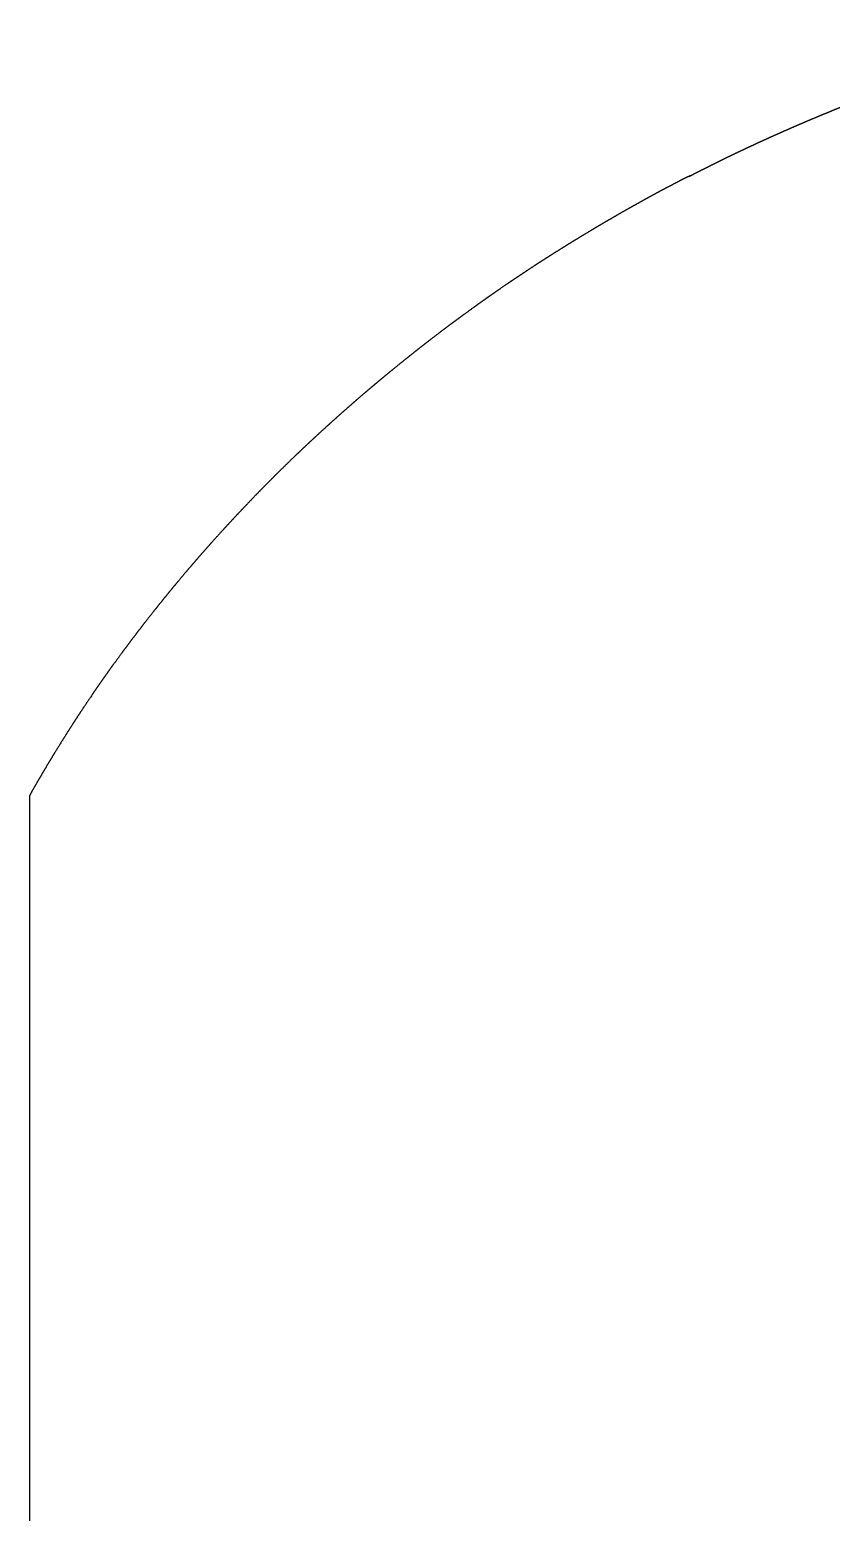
# Model space of a CAD drawing. Header units: millimetres. Extents: x 0 to 48, y 0 to 47.3.
# Drawn here: x 0 to 12.24, y 23.63 to 46.27 of the extents above; entities that cross this region are included whole.
import ezdxf

# ---------------------------------------------------------------- set-up
doc = ezdxf.new("R2010")
doc.units = ezdxf.units.MM

msp = doc.modelspace()

# ---------------------------------------------------------------- linework, layer by layer
msp.add_line((0, 34.579, 0), (0, 13.985, 0))
for points, degree, knots in [([(10.094, 44.046, 0), (10.094, 44.046, 0), (10.094, 44.046, 0), (10.095, 44.047, 0), (10.096, 44.047, 0), (10.098, 44.048, 0), (10.099, 44.049, 0), (10.101, 44.05, 0), (10.102, 44.05, 0), (10.106, 44.053, 0), (10.109, 44.054, 0), (10.113, 44.056, 0), (10.116, 44.058, 0), (10.125, 44.062, 0), (10.13, 44.065, 0), (10.135, 44.067, 0), (10.14, 44.07, 0), (10.153, 44.077, 0), (10.161, 44.081, 0), (10.169, 44.085, 0), (10.177, 44.089, 0), (10.196, 44.099, 0), (10.207, 44.104, 0), (10.217, 44.11, 0), (10.228, 44.115, 0), (10.252, 44.128, 0), (10.265, 44.134, 0), (10.278, 44.141, 0), (10.291, 44.147, 0), (10.327, 44.165, 0), (10.35, 44.177, 0), (10.373, 44.188, 0), (10.396, 44.2, 0), (10.446, 44.225, 0), (10.473, 44.238, 0), (10.5, 44.251, 0), (10.527, 44.265, 0), (10.581, 44.291, 0), (10.608, 44.304, 0), (10.635, 44.317, 0), (10.661, 44.33, 0), (10.717, 44.357, 0), (10.747, 44.371, 0), (10.776, 44.385, 0), (10.806, 44.399, 0), (10.867, 44.428, 0), (10.899, 44.444, 0), (10.932, 44.459, 0), (10.964, 44.474, 0), (11.03, 44.505, 0), (11.065, 44.521, 0), (11.1, 44.537, 0), (11.134, 44.553, 0), (11.205, 44.585, 0), (11.241, 44.601, 0), (11.276, 44.618, 0), (11.312, 44.634, 0), (11.386, 44.667, 0), (11.424, 44.684, 0), (11.462, 44.701, 0), (11.5, 44.718, 0), (11.578, 44.752, 0), (11.617, 44.769, 0), (11.657, 44.787, 0), (11.697, 44.804, 0), (11.778, 44.839, 0), (11.819, 44.856, 0), (11.86, 44.874, 0), (11.902, 44.892, 0), (11.986, 44.927, 0), (12.029, 44.945, 0), (12.072, 44.963, 0), (12.115, 44.981, 0), (12.202, 45.017, 0), (12.246, 45.035, 0), (12.29, 45.053, 0), (12.334, 45.071, 0), (12.424, 45.107, 0), (12.469, 45.125, 0), (12.515, 45.143, 0), (12.56, 45.161, 0), (12.651, 45.197, 0), (12.697, 45.215, 0), (12.743, 45.233, 0), (12.789, 45.25, 0), (12.889, 45.289, 0), (12.943, 45.309, 0), (12.996, 45.33, 0), (13.05, 45.35, 0), (13.156, 45.39, 0), (13.209, 45.409, 0), (13.261, 45.428, 0), (13.314, 45.448, 0), (13.419, 45.486, 0), (13.472, 45.505, 0), (13.525, 45.524, 0), (13.578, 45.543, 0), (13.684, 45.58, 0), (13.737, 45.599, 0), (13.79, 45.617, 0), (13.843, 45.635, 0), (13.936, 45.667, 0), (13.976, 45.68, 0), (14.016, 45.694, 0), (14.056, 45.707, 0), (14.136, 45.734, 0), (14.175, 45.747, 0), (14.215, 45.76, 0), (14.255, 45.772, 0), (14.334, 45.798, 0), (14.373, 45.811, 0), (14.412, 45.823, 0), (14.451, 45.836, 0), (14.53, 45.86, 0), (14.568, 45.872, 0), (14.607, 45.884, 0), (14.646, 45.896, 0), (14.72, 45.919, 0), (14.756, 45.93, 0), (14.792, 45.941, 0), (14.828, 45.952, 0), (14.898, 45.973, 0), (14.932, 45.983, 0), (14.966, 45.994, 0), (15, 46.004, 0), (15.068, 46.024, 0), (15.102, 46.033, 0), (15.135, 46.043, 0), (15.169, 46.053, 0), (15.235, 46.072, 0), (15.268, 46.081, 0), (15.3, 46.091, 0), (15.333, 46.1, 0), (15.398, 46.118, 0), (15.429, 46.127, 0), (15.461, 46.136, 0), (15.493, 46.145, 0), (15.556, 46.162, 0), (15.586, 46.171, 0), (15.617, 46.179, 0), (15.648, 46.188, 0), (15.708, 46.204, 0), (15.738, 46.212, 0), (15.768, 46.22, 0), (15.797, 46.228, 0), (15.852, 46.243, 0), (15.877, 46.249, 0), (15.903, 46.256, 0), (15.928, 46.262, 0), (15.957, 46.27, 0), (15.96, 46.271, 0), (15.963, 46.272, 0), (15.967, 46.273, 0), (15.97, 46.274, 0)], 5, [0, 0, 0, 0, 0, 0, 0.0027215, 0.0027215, 0.0027215, 0.0027215, 0.0049691, 0.0049691, 0.0049691, 0.0049691, 0.0090657, 0.0090657, 0.0090657, 0.0090657, 0.0145563, 0.0145563, 0.0145563, 0.0145563, 0.0225212, 0.0225212, 0.0225212, 0.0225212, 0.0327314, 0.0327314, 0.0327314, 0.0327314, 0.0447569, 0.0447569, 0.0447569, 0.0447569, 0.0654664, 0.0654664, 0.0654664, 0.0654664, 0.0897879, 0.0897879, 0.0897879, 0.0897879, 0.1133781, 0.1133781, 0.1133781, 0.1133781, 0.139302, 0.139302, 0.139302, 0.139302, 0.1673983, 0.1673983, 0.1673983, 0.1673983, 0.1975033, 0.1975033, 0.1975033, 0.1975033, 0.2286056, 0.2286056, 0.2286056, 0.2286056, 0.2613043, 0.2613043, 0.2613043, 0.2613043, 0.295446, 0.295446, 0.295446, 0.295446, 0.3307563, 0.3307563, 0.3307563, 0.3307563, 0.3673087, 0.3673087, 0.3673087, 0.3673087, 0.4048248, 0.4048248, 0.4048248, 0.4048248, 0.4431412, 0.4431412, 0.4431412, 0.4431412, 0.4819644, 0.4819644, 0.4819644, 0.4819644, 0.5270321, 0.5270321, 0.5270321, 0.5270321, 0.5710226, 0.5710226, 0.5710226, 0.5710226, 0.6151445, 0.6151445, 0.6151445, 0.6151445, 0.659178, 0.659178, 0.659178, 0.659178, 0.6923395, 0.6923395, 0.6923395, 0.6923395, 0.7250973, 0.7250973, 0.7250973, 0.7250973, 0.7574854, 0.7574854, 0.7574854, 0.7574854, 0.7894063, 0.7894063, 0.7894063, 0.7894063, 0.8187899, 0.8187899, 0.8187899, 0.8187899, 0.8468729, 0.8468729, 0.8468729, 0.8468729, 0.8743342, 0.8743342, 0.8743342, 0.8743342, 0.9010991, 0.9010991, 0.9010991, 0.9010991, 0.927093, 0.927093, 0.927093, 0.927093, 0.9522414, 0.9522414, 0.9522414, 0.9522414, 0.9764697, 0.9764697, 0.9764697, 0.9764697, 0.9970303, 0.9970303, 0.9970303, 0.9970303, 0.9998553, 0.9998553, 0.9998553, 0.9998553, 0.9998553, 0.9998553]), ([(10.076, 44.037, 0), (10.075, 44.036, 0), (10.074, 44.036, 0), (10.073, 44.036, 0), (10.072, 44.035, 0), (10.072, 44.035, 0), (10.071, 44.035, 0), (10.07, 44.034, 0), (10.069, 44.034, 0), (10.068, 44.033, 0), (10.068, 44.033, 0), (10.067, 44.033, 0), (10.066, 44.033, 0), (10.066, 44.032, 0), (10.065, 44.032, 0), (10.061, 44.03, 0), (10.057, 44.029, 0), (10.054, 44.027, 0), (10.05, 44.025, 0), (10.046, 44.024, 0), (10.043, 44.022, 0), (10.039, 44.02, 0), (10.031, 44.016, 0), (10.026, 44.014, 0), (10.021, 44.011, 0), (10.016, 44.009, 0), (10.012, 44.007, 0), (10.007, 44.004, 0), (10.002, 44.002, 0), (9.991, 43.996, 0), (9.985, 43.993, 0), (9.979, 43.99, 0), (9.972, 43.987, 0), (9.966, 43.983, 0), (9.96, 43.98, 0), (9.953, 43.977, 0), (9.935, 43.968, 0), (9.924, 43.962, 0), (9.912, 43.956, 0), (9.901, 43.95, 0), (9.889, 43.944, 0), (9.878, 43.938, 0), (9.866, 43.932, 0), (9.83, 43.913, 0), (9.806, 43.901, 0), (9.781, 43.888, 0), (9.756, 43.875, 0), (9.732, 43.862, 0), (9.707, 43.849, 0), (9.683, 43.836, 0), (9.653, 43.82, 0), (9.648, 43.817, 0), (9.642, 43.814, 0), (9.637, 43.811, 0), (9.632, 43.809, 0), (9.627, 43.806, 0), (9.621, 43.803, 0), (9.572, 43.777, 0), (9.528, 43.753, 0), (9.484, 43.729, 0), (9.44, 43.705, 0), (9.396, 43.681, 0), (9.353, 43.657, 0), (9.309, 43.632, 0), (9.22, 43.583, 0), (9.174, 43.557, 0), (9.129, 43.531, 0), (9.084, 43.506, 0), (9.038, 43.48, 0), (8.993, 43.454, 0), (8.948, 43.428, 0), (8.851, 43.372, 0), (8.8, 43.342, 0), (8.749, 43.312, 0), (8.697, 43.282, 0), (8.646, 43.251, 0), (8.595, 43.221, 0), (8.544, 43.19, 0), (8.441, 43.128, 0), (8.388, 43.096, 0), (8.336, 43.065, 0), (8.284, 43.033, 0), (8.232, 43, 0), (8.18, 42.968, 0), (8.128, 42.936, 0), (8.023, 42.87, 0), (7.97, 42.837, 0), (7.918, 42.803, 0), (7.865, 42.77, 0), (7.812, 42.736, 0), (7.76, 42.702, 0), (7.708, 42.668, 0), (7.603, 42.599, 0), (7.55, 42.564, 0), (7.498, 42.529, 0), (7.446, 42.494, 0), (7.393, 42.459, 0), (7.341, 42.424, 0), (7.289, 42.388, 0), (7.17, 42.307, 0), (7.103, 42.26, 0), (7.036, 42.214, 0), (6.97, 42.167, 0), (6.903, 42.12, 0), (6.837, 42.073, 0), (6.771, 42.025, 0), (6.639, 41.929, 0), (6.572, 41.881, 0), (6.506, 41.832, 0), (6.44, 41.783, 0), (6.374, 41.734, 0), (6.309, 41.685, 0), (6.244, 41.635, 0), (6.107, 41.531, 0), (6.037, 41.476, 0), (5.966, 41.421, 0), (5.896, 41.366, 0), (5.826, 41.31, 0), (5.756, 41.254, 0), (5.686, 41.198, 0), (5.547, 41.085, 0), (5.477, 41.028, 0), (5.408, 40.971, 0), (5.339, 40.913, 0), (5.27, 40.856, 0), (5.201, 40.798, 0), (5.132, 40.739, 0), (4.991, 40.618, 0), (4.919, 40.555, 0), (4.847, 40.492, 0), (4.775, 40.429, 0), (4.703, 40.365, 0), (4.632, 40.301, 0), (4.561, 40.236, 0), (4.42, 40.108, 0), (4.35, 40.044, 0), (4.281, 39.979, 0), (4.211, 39.914, 0), (4.143, 39.849, 0), (4.074, 39.784, 0), (4.006, 39.718, 0), (3.867, 39.583, 0), (3.797, 39.514, 0), (3.727, 39.445, 0), (3.658, 39.375, 0), (3.589, 39.305, 0), (3.52, 39.235, 0), (3.451, 39.164, 0), (3.315, 39.022, 0), (3.247, 38.951, 0), (3.179, 38.879, 0), (3.112, 38.807, 0), (3.045, 38.735, 0), (2.978, 38.662, 0), (2.912, 38.589, 0), (2.779, 38.442, 0), (2.713, 38.368, 0), (2.648, 38.294, 0), (2.583, 38.22, 0), (2.518, 38.145, 0), (2.454, 38.07, 0), (2.389, 37.994, 0), (2.262, 37.843, 0), (2.198, 37.767, 0), (2.135, 37.69, 0), (2.072, 37.613, 0), (2.01, 37.536, 0), (1.948, 37.459, 0), (1.886, 37.381, 0), (1.764, 37.226, 0), (1.704, 37.148, 0), (1.644, 37.07, 0), (1.584, 36.992, 0), (1.525, 36.913, 0), (1.466, 36.834, 0), (1.407, 36.755, 0), (1.291, 36.595, 0), (1.232, 36.514, 0), (1.175, 36.434, 0), (1.117, 36.352, 0), (1.06, 36.271, 0), (1.004, 36.189, 0), (0.948, 36.107, 0), (0.833, 35.936, 0), (0.774, 35.848, 0), (0.716, 35.759, 0), (0.658, 35.67, 0), (0.601, 35.581, 0), (0.544, 35.491, 0), (0.488, 35.401, 0), (0.381, 35.227, 0), (0.329, 35.144, 0), (0.279, 35.059, 0), (0.228, 34.975, 0), (0.178, 34.89, 0), (0.129, 34.805, 0), (0.08, 34.72, 0), (0.027, 34.628, 0), (0.024, 34.621, 0), (0.02, 34.614, 0), (0.016, 34.607, 0), (0.012, 34.6, 0), (0.008, 34.593, 0), (0.004, 34.586, 0), (0, 34.579, 0)], 8, [0, 0, 0, 0, 0, 0, 0, 0, 0, 0.000539, 0.000539, 0.000539, 0.000539, 0.000539, 0.000539, 0.000539, 0.000968, 0.000968, 0.000968, 0.000968, 0.000968, 0.000968, 0.000968, 0.003367, 0.003367, 0.003367, 0.003367, 0.003367, 0.003367, 0.003367, 0.006412, 0.006412, 0.006412, 0.006412, 0.006412, 0.006412, 0.006412, 0.010477, 0.010477, 0.010477, 0.010477, 0.010477, 0.010477, 0.010477, 0.017886, 0.017886, 0.017886, 0.017886, 0.017886, 0.017886, 0.017886, 0.033741, 0.033741, 0.033741, 0.033741, 0.033741, 0.033741, 0.033741, 0.037164, 0.037164, 0.037164, 0.037164, 0.037164, 0.037164, 0.037164, 0.065704, 0.065704, 0.065704, 0.065704, 0.065704, 0.065704, 0.065704, 0.095464, 0.095464, 0.095464, 0.095464, 0.095464, 0.095464, 0.095464, 0.129424, 0.129424, 0.129424, 0.129424, 0.129424, 0.129424, 0.129424, 0.164357, 0.164357, 0.164357, 0.164357, 0.164357, 0.164357, 0.164357, 0.199986, 0.199986, 0.199986, 0.199986, 0.199986, 0.199986, 0.199986, 0.235934, 0.235934, 0.235934, 0.235934, 0.235934, 0.235934, 0.235934, 0.28238, 0.28238, 0.28238, 0.28238, 0.28238, 0.28238, 0.28238, 0.329235, 0.329235, 0.329235, 0.329235, 0.329235, 0.329235, 0.329235, 0.380252, 0.380252, 0.380252, 0.380252, 0.380252, 0.380252, 0.380252, 0.43162, 0.43162, 0.43162, 0.43162, 0.43162, 0.43162, 0.43162, 0.486343, 0.486343, 0.486343, 0.486343, 0.486343, 0.486343, 0.486343, 0.540437, 0.540437, 0.540437, 0.540437, 0.540437, 0.540437, 0.540437, 0.596562, 0.596562, 0.596562, 0.596562, 0.596562, 0.596562, 0.596562, 0.652873, 0.652873, 0.652873, 0.652873, 0.652873, 0.652873, 0.652873, 0.709334, 0.709334, 0.709334, 0.709334, 0.709334, 0.709334, 0.709334, 0.765915, 0.765915, 0.765915, 0.765915, 0.765915, 0.765915, 0.765915, 0.822109, 0.822109, 0.822109, 0.822109, 0.822109, 0.822109, 0.822109, 0.878852, 0.878852, 0.878852, 0.878852, 0.878852, 0.878852, 0.878852, 0.939394, 0.939394, 0.939394, 0.939394, 0.939394, 0.939394, 0.939394, 0.995458, 0.995458, 0.995458, 0.995458, 0.995458, 0.995458, 0.995458, 1, 1, 1, 1, 1, 1, 1, 1, 1]), ([(10.076, 44.037, 0), (10.076, 44.037, 0), (10.076, 44.037, 0), (10.076, 44.037, 0), (10.076, 44.037, 0), (10.076, 44.037, 0), (10.076, 44.037, 0), (10.076, 44.037, 0), (10.076, 44.037, 0), (10.076, 44.037, 0), (10.076, 44.037, 0), (10.076, 44.037, 0), (10.076, 44.037, 0), (10.076, 44.037, 0), (10.076, 44.037, 0), (10.076, 44.037, 0), (10.076, 44.037, 0), (10.076, 44.037, 0), (10.076, 44.037, 0), (10.076, 44.037, 0), (10.076, 44.037, 0), (10.076, 44.037, 0), (10.076, 44.037, 0), (10.076, 44.037, 0), (10.076, 44.037, 0), (10.076, 44.037, 0), (10.076, 44.037, 0), (10.076, 44.037, 0), (10.076, 44.037, 0), (10.076, 44.037, 0), (10.076, 44.037, 0), (10.076, 44.037, 0), (10.076, 44.037, 0), (10.076, 44.037, 0), (10.076, 44.037, 0), (10.076, 44.037, 0), (10.076, 44.037, 0), (10.076, 44.037, 0), (10.076, 44.037, 0), (10.076, 44.037, 0), (10.076, 44.037, 0), (10.076, 44.037, 0), (10.076, 44.037, 0), (10.076, 44.037, 0), (10.076, 44.037, 0), (10.076, 44.037, 0), (10.076, 44.037, 0), (10.076, 44.037, 0), (10.076, 44.037, 0), (10.076, 44.037, 0), (10.076, 44.037, 0), (10.076, 44.037, 0), (10.076, 44.037, 0), (10.076, 44.037, 0), (10.076, 44.037, 0), (10.077, 44.037, 0), (10.077, 44.037, 0), (10.077, 44.037, 0), (10.077, 44.037, 0), (10.077, 44.037, 0), (10.077, 44.037, 0), (10.077, 44.037, 0), (10.077, 44.037, 0), (10.077, 44.037, 0), (10.077, 44.037, 0), (10.077, 44.037, 0), (10.077, 44.037, 0), (10.077, 44.037, 0), (10.077, 44.037, 0), (10.077, 44.037, 0), (10.077, 44.037, 0), (10.077, 44.037, 0), (10.077, 44.037, 0), (10.077, 44.037, 0), (10.077, 44.037, 0), (10.077, 44.037, 0), (10.077, 44.037, 0), (10.077, 44.037, 0), (10.077, 44.037, 0), (10.077, 44.037, 0), (10.077, 44.037, 0), (10.077, 44.037, 0), (10.077, 44.037, 0), (10.077, 44.037, 0), (10.077, 44.037, 0), (10.077, 44.037, 0), (10.077, 44.037, 0), (10.077, 44.037, 0), (10.077, 44.037, 0), (10.077, 44.037, 0), (10.077, 44.037, 0), (10.077, 44.037, 0), (10.077, 44.037, 0), (10.077, 44.037, 0), (10.077, 44.037, 0), (10.077, 44.037, 0), (10.077, 44.037, 0), (10.077, 44.037, 0), (10.077, 44.037, 0), (10.077, 44.037, 0), (10.077, 44.037, 0), (10.077, 44.037, 0), (10.077, 44.037, 0), (10.077, 44.037, 0), (10.077, 44.037, 0), (10.077, 44.037, 0), (10.077, 44.038, 0), (10.077, 44.038, 0), (10.077, 44.038, 0), (10.077, 44.038, 0), (10.077, 44.038, 0), (10.077, 44.038, 0), (10.077, 44.038, 0), (10.078, 44.038, 0), (10.078, 44.038, 0), (10.078, 44.038, 0), (10.078, 44.038, 0), (10.078, 44.038, 0), (10.078, 44.038, 0), (10.078, 44.038, 0), (10.078, 44.038, 0), (10.078, 44.038, 0), (10.078, 44.038, 0), (10.078, 44.038, 0), (10.078, 44.038, 0), (10.078, 44.038, 0), (10.078, 44.038, 0), (10.078, 44.038, 0), (10.078, 44.038, 0), (10.078, 44.038, 0), (10.078, 44.038, 0), (10.078, 44.038, 0), (10.078, 44.038, 0), (10.078, 44.038, 0), (10.078, 44.038, 0), (10.078, 44.038, 0), (10.078, 44.038, 0), (10.078, 44.038, 0), (10.078, 44.038, 0), (10.078, 44.038, 0), (10.078, 44.038, 0), (10.078, 44.038, 0), (10.078, 44.038, 0), (10.078, 44.038, 0), (10.078, 44.038, 0), (10.078, 44.038, 0), (10.078, 44.038, 0), (10.078, 44.038, 0), (10.078, 44.038, 0), (10.078, 44.038, 0), (10.078, 44.038, 0), (10.078, 44.038, 0), (10.078, 44.038, 0), (10.078, 44.038, 0), (10.078, 44.038, 0), (10.078, 44.038, 0), (10.078, 44.038, 0), (10.078, 44.038, 0), (10.078, 44.038, 0), (10.078, 44.038, 0), (10.078, 44.038, 0), (10.078, 44.038, 0), (10.078, 44.038, 0), (10.078, 44.038, 0), (10.078, 44.038, 0), (10.078, 44.038, 0), (10.078, 44.038, 0), (10.078, 44.038, 0), (10.078, 44.038, 0), (10.078, 44.038, 0), (10.079, 44.038, 0), (10.079, 44.038, 0), (10.079, 44.038, 0), (10.079, 44.038, 0), (10.079, 44.038, 0), (10.079, 44.038, 0), (10.079, 44.038, 0), (10.079, 44.038, 0), (10.079, 44.038, 0), (10.079, 44.038, 0), (10.079, 44.038, 0), (10.079, 44.038, 0), (10.079, 44.038, 0), (10.079, 44.038, 0), (10.079, 44.038, 0), (10.079, 44.038, 0), (10.079, 44.038, 0), (10.079, 44.038, 0), (10.079, 44.038, 0), (10.079, 44.038, 0), (10.079, 44.038, 0), (10.079, 44.038, 0), (10.079, 44.038, 0), (10.079, 44.038, 0), (10.079, 44.038, 0), (10.079, 44.038, 0), (10.079, 44.038, 0), (10.079, 44.038, 0), (10.079, 44.038, 0), (10.079, 44.038, 0), (10.079, 44.038, 0), (10.079, 44.038, 0), (10.079, 44.038, 0), (10.079, 44.038, 0), (10.079, 44.038, 0), (10.079, 44.038, 0), (10.079, 44.038, 0), (10.079, 44.038, 0), (10.079, 44.038, 0), (10.079, 44.038, 0), (10.079, 44.038, 0), (10.079, 44.038, 0), (10.079, 44.038, 0), (10.079, 44.038, 0), (10.079, 44.038, 0), (10.079, 44.038, 0), (10.079, 44.038, 0), (10.079, 44.038, 0), (10.079, 44.038, 0), (10.079, 44.038, 0), (10.079, 44.039, 0), (10.079, 44.039, 0), (10.079, 44.039, 0), (10.079, 44.039, 0), (10.079, 44.039, 0), (10.079, 44.039, 0), (10.079, 44.039, 0), (10.079, 44.039, 0), (10.079, 44.039, 0), (10.08, 44.039, 0), (10.08, 44.039, 0), (10.08, 44.039, 0), (10.08, 44.039, 0), (10.08, 44.039, 0), (10.08, 44.039, 0), (10.08, 44.039, 0), (10.08, 44.039, 0), (10.08, 44.039, 0), (10.08, 44.039, 0), (10.08, 44.039, 0), (10.08, 44.039, 0), (10.08, 44.039, 0), (10.08, 44.039, 0), (10.08, 44.039, 0), (10.08, 44.039, 0), (10.08, 44.039, 0), (10.08, 44.039, 0), (10.08, 44.039, 0), (10.08, 44.039, 0), (10.08, 44.039, 0), (10.08, 44.039, 0), (10.08, 44.039, 0), (10.08, 44.039, 0), (10.08, 44.039, 0), (10.08, 44.039, 0), (10.08, 44.039, 0), (10.08, 44.039, 0), (10.08, 44.039, 0), (10.08, 44.039, 0), (10.08, 44.039, 0), (10.08, 44.039, 0), (10.08, 44.039, 0), (10.08, 44.039, 0), (10.08, 44.039, 0), (10.08, 44.039, 0), (10.08, 44.039, 0), (10.08, 44.039, 0), (10.08, 44.039, 0), (10.08, 44.039, 0), (10.08, 44.039, 0), (10.08, 44.039, 0), (10.08, 44.039, 0), (10.08, 44.039, 0), (10.08, 44.039, 0), (10.08, 44.039, 0), (10.08, 44.039, 0), (10.08, 44.039, 0), (10.08, 44.039, 0), (10.08, 44.039, 0), (10.08, 44.039, 0), (10.08, 44.039, 0), (10.08, 44.039, 0), (10.08, 44.039, 0), (10.08, 44.039, 0), (10.08, 44.039, 0), (10.08, 44.039, 0), (10.081, 44.039, 0), (10.081, 44.039, 0), (10.081, 44.039, 0), (10.081, 44.039, 0), (10.081, 44.039, 0), (10.081, 44.039, 0), (10.081, 44.039, 0), (10.081, 44.039, 0), (10.081, 44.039, 0), (10.081, 44.039, 0), (10.081, 44.039, 0), (10.081, 44.039, 0), (10.081, 44.039, 0), (10.081, 44.039, 0), (10.081, 44.039, 0), (10.081, 44.039, 0), (10.081, 44.039, 0), (10.081, 44.039, 0), (10.081, 44.039, 0), (10.081, 44.039, 0), (10.081, 44.039, 0), (10.081, 44.039, 0), (10.081, 44.039, 0), (10.081, 44.039, 0), (10.081, 44.039, 0), (10.081, 44.039, 0), (10.081, 44.039, 0), (10.081, 44.039, 0), (10.081, 44.039, 0), (10.081, 44.039, 0), (10.081, 44.039, 0), (10.081, 44.039, 0), (10.081, 44.039, 0), (10.081, 44.039, 0), (10.081, 44.039, 0), (10.081, 44.039, 0), (10.081, 44.039, 0), (10.081, 44.039, 0), (10.081, 44.039, 0), (10.081, 44.039, 0), (10.081, 44.039, 0), (10.081, 44.039, 0), (10.081, 44.039, 0), (10.081, 44.039, 0), (10.081, 44.039, 0), (10.081, 44.04, 0), (10.081, 44.04, 0), (10.081, 44.04, 0), (10.081, 44.04, 0), (10.081, 44.04, 0), (10.081, 44.04, 0), (10.081, 44.04, 0), (10.081, 44.04, 0), (10.081, 44.04, 0), (10.081, 44.04, 0), (10.081, 44.04, 0), (10.081, 44.04, 0), (10.082, 44.04, 0), (10.082, 44.04, 0), (10.082, 44.04, 0), (10.082, 44.04, 0), (10.082, 44.04, 0), (10.082, 44.04, 0), (10.082, 44.04, 0), (10.082, 44.04, 0), (10.082, 44.04, 0), (10.082, 44.04, 0), (10.082, 44.04, 0), (10.082, 44.04, 0), (10.082, 44.04, 0), (10.082, 44.04, 0), (10.082, 44.04, 0), (10.082, 44.04, 0), (10.082, 44.04, 0), (10.082, 44.04, 0), (10.082, 44.04, 0), (10.082, 44.04, 0), (10.082, 44.04, 0), (10.082, 44.04, 0), (10.082, 44.04, 0), (10.082, 44.04, 0), (10.082, 44.04, 0), (10.082, 44.04, 0), (10.082, 44.04, 0), (10.082, 44.04, 0), (10.082, 44.04, 0), (10.082, 44.04, 0), (10.082, 44.04, 0), (10.082, 44.04, 0), (10.082, 44.04, 0), (10.082, 44.04, 0), (10.082, 44.04, 0), (10.082, 44.04, 0), (10.082, 44.04, 0), (10.082, 44.04, 0), (10.082, 44.04, 0), (10.082, 44.04, 0), (10.082, 44.04, 0), (10.082, 44.04, 0), (10.082, 44.04, 0), (10.082, 44.04, 0), (10.082, 44.04, 0), (10.082, 44.04, 0), (10.082, 44.04, 0), (10.082, 44.04, 0), (10.082, 44.04, 0), (10.082, 44.04, 0), (10.082, 44.04, 0), (10.082, 44.04, 0), (10.082, 44.04, 0), (10.082, 44.04, 0), (10.082, 44.04, 0), (10.082, 44.04, 0), (10.082, 44.04, 0), (10.082, 44.04, 0), (10.083, 44.04, 0), (10.083, 44.04, 0), (10.083, 44.04, 0), (10.083, 44.04, 0), (10.083, 44.04, 0), (10.083, 44.04, 0), (10.083, 44.04, 0), (10.083, 44.04, 0), (10.083, 44.04, 0), (10.083, 44.04, 0), (10.083, 44.04, 0), (10.083, 44.04, 0), (10.083, 44.04, 0), (10.083, 44.04, 0), (10.083, 44.04, 0), (10.083, 44.04, 0), (10.083, 44.04, 0), (10.083, 44.04, 0), (10.083, 44.04, 0), (10.083, 44.04, 0), (10.083, 44.04, 0), (10.083, 44.04, 0), (10.083, 44.04, 0), (10.083, 44.04, 0), (10.083, 44.04, 0), (10.083, 44.04, 0), (10.083, 44.04, 0), (10.083, 44.04, 0), (10.083, 44.04, 0), (10.083, 44.04, 0), (10.083, 44.04, 0), (10.083, 44.04, 0), (10.083, 44.04, 0), (10.083, 44.04, 0), (10.083, 44.04, 0), (10.083, 44.04, 0), (10.083, 44.04, 0), (10.083, 44.04, 0), (10.083, 44.04, 0), (10.083, 44.04, 0), (10.083, 44.04, 0), (10.083, 44.04, 0), (10.083, 44.04, 0), (10.083, 44.04, 0), (10.083, 44.041, 0), (10.083, 44.041, 0), (10.083, 44.041, 0), (10.083, 44.041, 0), (10.083, 44.041, 0), (10.083, 44.041, 0), (10.083, 44.041, 0), (10.083, 44.041, 0), (10.083, 44.041, 0), (10.083, 44.041, 0), (10.083, 44.041, 0), (10.083, 44.041, 0), (10.083, 44.041, 0), (10.084, 44.041, 0), (10.084, 44.041, 0), (10.084, 44.041, 0), (10.084, 44.041, 0), (10.084, 44.041, 0), (10.084, 44.041, 0), (10.084, 44.041, 0), (10.084, 44.041, 0), (10.084, 44.041, 0), (10.084, 44.041, 0), (10.084, 44.041, 0), (10.084, 44.041, 0), (10.084, 44.041, 0), (10.084, 44.041, 0), (10.084, 44.041, 0), (10.084, 44.041, 0), (10.084, 44.041, 0), (10.084, 44.041, 0), (10.084, 44.041, 0), (10.084, 44.041, 0), (10.084, 44.041, 0), (10.084, 44.041, 0), (10.084, 44.041, 0), (10.084, 44.041, 0), (10.084, 44.041, 0), (10.084, 44.041, 0), (10.084, 44.041, 0), (10.084, 44.041, 0), (10.084, 44.041, 0), (10.084, 44.041, 0), (10.084, 44.041, 0), (10.084, 44.041, 0), (10.084, 44.041, 0), (10.084, 44.041, 0), (10.084, 44.041, 0), (10.084, 44.041, 0), (10.084, 44.041, 0), (10.084, 44.041, 0), (10.084, 44.041, 0), (10.084, 44.041, 0), (10.084, 44.041, 0), (10.084, 44.041, 0), (10.084, 44.041, 0), (10.084, 44.041, 0), (10.084, 44.041, 0), (10.084, 44.041, 0), (10.084, 44.041, 0), (10.084, 44.041, 0), (10.084, 44.041, 0), (10.084, 44.041, 0), (10.084, 44.041, 0), (10.084, 44.041, 0), (10.084, 44.041, 0), (10.084, 44.041, 0), (10.084, 44.041, 0), (10.084, 44.041, 0), (10.084, 44.041, 0), (10.084, 44.041, 0), (10.085, 44.041, 0), (10.085, 44.041, 0), (10.085, 44.041, 0), (10.085, 44.041, 0), (10.085, 44.041, 0), (10.085, 44.041, 0), (10.085, 44.041, 0), (10.085, 44.041, 0), (10.085, 44.041, 0), (10.085, 44.041, 0), (10.085, 44.041, 0), (10.085, 44.041, 0), (10.085, 44.041, 0), (10.085, 44.041, 0), (10.085, 44.041, 0), (10.085, 44.041, 0), (10.085, 44.041, 0), (10.085, 44.041, 0), (10.085, 44.041, 0), (10.085, 44.041, 0), (10.085, 44.041, 0), (10.085, 44.041, 0), (10.085, 44.041, 0), (10.085, 44.041, 0), (10.085, 44.041, 0), (10.085, 44.041, 0), (10.085, 44.041, 0), (10.085, 44.041, 0), (10.085, 44.041, 0), (10.085, 44.041, 0), (10.085, 44.041, 0), (10.085, 44.041, 0), (10.085, 44.041, 0), (10.085, 44.041, 0), (10.085, 44.041, 0), (10.085, 44.041, 0), (10.085, 44.041, 0), (10.085, 44.041, 0), (10.085, 44.041, 0), (10.085, 44.041, 0), (10.085, 44.042, 0), (10.085, 44.042, 0), (10.085, 44.042, 0), (10.085, 44.042, 0), (10.085, 44.042, 0), (10.085, 44.042, 0), (10.085, 44.042, 0), (10.085, 44.042, 0), (10.085, 44.042, 0), (10.085, 44.042, 0), (10.085, 44.042, 0), (10.085, 44.042, 0), (10.085, 44.042, 0), (10.085, 44.042, 0), (10.085, 44.042, 0), (10.085, 44.042, 0), (10.085, 44.042, 0), (10.085, 44.042, 0), (10.086, 44.042, 0), (10.086, 44.042, 0), (10.086, 44.042, 0), (10.086, 44.042, 0), (10.086, 44.042, 0), (10.086, 44.042, 0), (10.086, 44.042, 0), (10.086, 44.042, 0), (10.086, 44.042, 0), (10.086, 44.042, 0), (10.086, 44.042, 0), (10.086, 44.042, 0), (10.086, 44.042, 0), (10.086, 44.042, 0), (10.086, 44.042, 0), (10.086, 44.042, 0), (10.086, 44.042, 0), (10.086, 44.042, 0), (10.086, 44.042, 0), (10.086, 44.042, 0), (10.086, 44.042, 0), (10.086, 44.042, 0), (10.086, 44.042, 0), (10.086, 44.042, 0), (10.086, 44.042, 0), (10.086, 44.042, 0), (10.086, 44.042, 0), (10.086, 44.042, 0), (10.086, 44.042, 0), (10.086, 44.042, 0), (10.086, 44.042, 0), (10.086, 44.042, 0), (10.086, 44.042, 0), (10.086, 44.042, 0), (10.086, 44.042, 0), (10.086, 44.042, 0), (10.086, 44.042, 0), (10.086, 44.042, 0), (10.086, 44.042, 0), (10.086, 44.042, 0), (10.086, 44.042, 0), (10.086, 44.042, 0), (10.086, 44.042, 0), (10.086, 44.042, 0), (10.086, 44.042, 0), (10.086, 44.042, 0), (10.086, 44.042, 0), (10.086, 44.042, 0), (10.086, 44.042, 0), (10.086, 44.042, 0), (10.086, 44.042, 0), (10.086, 44.042, 0), (10.086, 44.042, 0), (10.086, 44.042, 0), (10.086, 44.042, 0), (10.086, 44.042, 0), (10.086, 44.042, 0), (10.086, 44.042, 0), (10.087, 44.042, 0), (10.087, 44.042, 0), (10.087, 44.042, 0), (10.087, 44.042, 0), (10.087, 44.042, 0), (10.087, 44.042, 0), (10.087, 44.042, 0), (10.087, 44.042, 0), (10.087, 44.042, 0), (10.087, 44.042, 0), (10.087, 44.042, 0), (10.087, 44.042, 0), (10.087, 44.042, 0), (10.087, 44.042, 0), (10.087, 44.042, 0), (10.087, 44.042, 0), (10.087, 44.042, 0), (10.087, 44.042, 0), (10.087, 44.042, 0), (10.087, 44.042, 0), (10.087, 44.042, 0), (10.087, 44.042, 0), (10.087, 44.042, 0), (10.087, 44.042, 0), (10.087, 44.042, 0), (10.087, 44.042, 0), (10.087, 44.042, 0), (10.087, 44.042, 0), (10.087, 44.042, 0), (10.087, 44.042, 0), (10.087, 44.042, 0), (10.087, 44.042, 0), (10.087, 44.042, 0), (10.087, 44.042, 0), (10.087, 44.042, 0), (10.087, 44.042, 0), (10.087, 44.042, 0), (10.087, 44.042, 0), (10.087, 44.043, 0), (10.087, 44.043, 0), (10.087, 44.043, 0), (10.087, 44.043, 0), (10.087, 44.043, 0), (10.087, 44.043, 0), (10.087, 44.043, 0), (10.087, 44.043, 0), (10.087, 44.043, 0), (10.087, 44.043, 0), (10.087, 44.043, 0), (10.087, 44.043, 0), (10.087, 44.043, 0), (10.087, 44.043, 0), (10.087, 44.043, 0), (10.087, 44.043, 0), (10.087, 44.043, 0), (10.087, 44.043, 0), (10.087, 44.043, 0), (10.087, 44.043, 0), (10.088, 44.043, 0), (10.088, 44.043, 0), (10.088, 44.043, 0), (10.088, 44.043, 0), (10.088, 44.043, 0), (10.088, 44.043, 0), (10.088, 44.043, 0), (10.088, 44.043, 0), (10.088, 44.043, 0), (10.088, 44.043, 0), (10.088, 44.043, 0), (10.088, 44.043, 0), (10.088, 44.043, 0), (10.088, 44.043, 0), (10.088, 44.043, 0), (10.088, 44.043, 0), (10.088, 44.043, 0), (10.088, 44.043, 0), (10.088, 44.043, 0), (10.088, 44.043, 0), (10.088, 44.043, 0), (10.088, 44.043, 0), (10.088, 44.043, 0), (10.088, 44.043, 0), (10.088, 44.043, 0), (10.088, 44.043, 0), (10.088, 44.043, 0), (10.088, 44.043, 0), (10.088, 44.043, 0), (10.088, 44.043, 0), (10.088, 44.043, 0), (10.088, 44.043, 0), (10.088, 44.043, 0), (10.088, 44.043, 0), (10.088, 44.043, 0), (10.088, 44.043, 0), (10.088, 44.043, 0), (10.088, 44.043, 0), (10.088, 44.043, 0), (10.088, 44.043, 0), (10.088, 44.043, 0), (10.088, 44.043, 0), (10.088, 44.043, 0), (10.088, 44.043, 0), (10.088, 44.043, 0), (10.088, 44.043, 0), (10.088, 44.043, 0), (10.088, 44.043, 0), (10.088, 44.043, 0), (10.088, 44.043, 0), (10.088, 44.043, 0), (10.088, 44.043, 0), (10.088, 44.043, 0), (10.088, 44.043, 0), (10.088, 44.043, 0), (10.088, 44.043, 0), (10.088, 44.043, 0), (10.088, 44.043, 0), (10.089, 44.043, 0), (10.089, 44.043, 0), (10.089, 44.043, 0), (10.089, 44.043, 0), (10.089, 44.043, 0), (10.089, 44.043, 0), (10.089, 44.043, 0), (10.089, 44.043, 0), (10.089, 44.043, 0), (10.089, 44.043, 0), (10.089, 44.043, 0), (10.089, 44.043, 0), (10.089, 44.043, 0), (10.089, 44.043, 0), (10.089, 44.043, 0), (10.089, 44.043, 0), (10.089, 44.043, 0), (10.089, 44.043, 0), (10.089, 44.043, 0), (10.089, 44.043, 0), (10.089, 44.043, 0), (10.089, 44.043, 0), (10.089, 44.043, 0), (10.089, 44.043, 0), (10.089, 44.043, 0), (10.089, 44.043, 0), (10.089, 44.043, 0), (10.089, 44.043, 0), (10.089, 44.043, 0), (10.089, 44.043, 0), (10.089, 44.043, 0), (10.089, 44.043, 0), (10.089, 44.043, 0), (10.089, 44.044, 0), (10.089, 44.044, 0), (10.089, 44.044, 0), (10.089, 44.044, 0), (10.089, 44.044, 0), (10.089, 44.044, 0), (10.089, 44.044, 0), (10.089, 44.044, 0), (10.089, 44.044, 0), (10.089, 44.044, 0), (10.089, 44.044, 0), (10.089, 44.044, 0), (10.089, 44.044, 0), (10.089, 44.044, 0), (10.089, 44.044, 0), (10.089, 44.044, 0), (10.089, 44.044, 0), (10.089, 44.044, 0), (10.089, 44.044, 0), (10.089, 44.044, 0), (10.089, 44.044, 0), (10.089, 44.044, 0), (10.089, 44.044, 0), (10.089, 44.044, 0), (10.09, 44.044, 0), (10.09, 44.044, 0), (10.09, 44.044, 0), (10.09, 44.044, 0), (10.09, 44.044, 0), (10.09, 44.044, 0), (10.09, 44.044, 0), (10.09, 44.044, 0), (10.09, 44.044, 0), (10.09, 44.044, 0), (10.09, 44.044, 0), (10.09, 44.044, 0), (10.09, 44.044, 0), (10.09, 44.044, 0), (10.09, 44.044, 0), (10.09, 44.044, 0), (10.09, 44.044, 0), (10.09, 44.044, 0), (10.09, 44.044, 0), (10.09, 44.044, 0), (10.09, 44.044, 0), (10.09, 44.044, 0), (10.09, 44.044, 0), (10.09, 44.044, 0), (10.09, 44.044, 0), (10.09, 44.044, 0), (10.09, 44.044, 0), (10.09, 44.044, 0), (10.09, 44.044, 0), (10.09, 44.044, 0), (10.09, 44.044, 0), (10.09, 44.044, 0), (10.09, 44.044, 0), (10.09, 44.044, 0), (10.09, 44.044, 0), (10.09, 44.044, 0), (10.09, 44.044, 0), (10.09, 44.044, 0), (10.09, 44.044, 0), (10.09, 44.044, 0), (10.09, 44.044, 0), (10.09, 44.044, 0), (10.09, 44.044, 0), (10.09, 44.044, 0), (10.09, 44.044, 0), (10.09, 44.044, 0), (10.09, 44.044, 0), (10.09, 44.044, 0), (10.09, 44.044, 0), (10.09, 44.044, 0), (10.09, 44.044, 0), (10.09, 44.044, 0), (10.09, 44.044, 0), (10.09, 44.044, 0), (10.09, 44.044, 0), (10.09, 44.044, 0), (10.09, 44.044, 0), (10.09, 44.044, 0), (10.091, 44.044, 0), (10.091, 44.044, 0), (10.091, 44.044, 0), (10.091, 44.044, 0), (10.091, 44.044, 0), (10.091, 44.044, 0), (10.091, 44.044, 0), (10.091, 44.044, 0), (10.091, 44.044, 0), (10.091, 44.044, 0), (10.091, 44.044, 0), (10.091, 44.044, 0), (10.091, 44.044, 0), (10.091, 44.044, 0), (10.091, 44.044, 0), (10.091, 44.044, 0), (10.091, 44.044, 0), (10.091, 44.044, 0), (10.091, 44.044, 0), (10.091, 44.044, 0), (10.091, 44.044, 0), (10.091, 44.044, 0), (10.091, 44.044, 0), (10.091, 44.044, 0), (10.091, 44.044, 0), (10.091, 44.044, 0), (10.091, 44.044, 0), (10.091, 44.044, 0), (10.091, 44.044, 0), (10.091, 44.044, 0), (10.091, 44.044, 0), (10.091, 44.044, 0), (10.091, 44.045, 0), (10.091, 44.045, 0), (10.091, 44.045, 0), (10.091, 44.045, 0), (10.091, 44.045, 0), (10.091, 44.045, 0), (10.091, 44.045, 0), (10.091, 44.045, 0), (10.091, 44.045, 0), (10.091, 44.045, 0), (10.091, 44.045, 0), (10.091, 44.045, 0), (10.091, 44.045, 0), (10.091, 44.045, 0), (10.091, 44.045, 0), (10.091, 44.045, 0), (10.091, 44.045, 0), (10.091, 44.045, 0), (10.091, 44.045, 0), (10.091, 44.045, 0), (10.091, 44.045, 0), (10.091, 44.045, 0), (10.091, 44.045, 0), (10.091, 44.045, 0), (10.091, 44.045, 0), (10.092, 44.045, 0), (10.092, 44.045, 0), (10.092, 44.045, 0), (10.092, 44.045, 0), (10.092, 44.045, 0), (10.092, 44.045, 0), (10.092, 44.045, 0), (10.092, 44.045, 0), (10.092, 44.045, 0), (10.092, 44.045, 0), (10.092, 44.045, 0), (10.092, 44.045, 0), (10.092, 44.045, 0), (10.092, 44.045, 0), (10.092, 44.045, 0), (10.092, 44.045, 0), (10.092, 44.045, 0), (10.092, 44.045, 0), (10.092, 44.045, 0), (10.092, 44.045, 0), (10.092, 44.045, 0), (10.092, 44.045, 0), (10.092, 44.045, 0), (10.092, 44.045, 0), (10.092, 44.045, 0), (10.092, 44.045, 0), (10.092, 44.045, 0), (10.092, 44.045, 0), (10.092, 44.045, 0), (10.092, 44.045, 0), (10.092, 44.045, 0), (10.092, 44.045, 0), (10.092, 44.045, 0), (10.092, 44.045, 0), (10.092, 44.045, 0), (10.092, 44.045, 0), (10.092, 44.045, 0), (10.092, 44.045, 0), (10.092, 44.045, 0), (10.092, 44.045, 0), (10.092, 44.045, 0), (10.092, 44.045, 0), (10.092, 44.045, 0), (10.092, 44.045, 0), (10.092, 44.045, 0), (10.092, 44.045, 0), (10.092, 44.045, 0), (10.092, 44.045, 0), (10.092, 44.045, 0), (10.092, 44.045, 0), (10.092, 44.045, 0), (10.092, 44.045, 0), (10.092, 44.045, 0), (10.092, 44.045, 0), (10.092, 44.045, 0), (10.092, 44.045, 0), (10.092, 44.045, 0), (10.092, 44.045, 0), (10.093, 44.045, 0), (10.093, 44.045, 0), (10.093, 44.045, 0), (10.093, 44.045, 0), (10.093, 44.045, 0), (10.093, 44.045, 0), (10.093, 44.045, 0), (10.093, 44.045, 0), (10.093, 44.045, 0), (10.093, 44.045, 0), (10.093, 44.045, 0), (10.093, 44.045, 0), (10.093, 44.045, 0), (10.093, 44.045, 0), (10.093, 44.045, 0), (10.093, 44.045, 0), (10.093, 44.045, 0), (10.093, 44.045, 0), (10.093, 44.045, 0), (10.093, 44.045, 0), (10.093, 44.045, 0), (10.093, 44.045, 0), (10.093, 44.045, 0), (10.093, 44.045, 0), (10.093, 44.045, 0), (10.093, 44.045, 0), (10.093, 44.045, 0), (10.093, 44.045, 0), (10.093, 44.046, 0), (10.093, 44.046, 0), (10.093, 44.046, 0), (10.093, 44.046, 0), (10.093, 44.046, 0), (10.093, 44.046, 0), (10.093, 44.046, 0), (10.093, 44.046, 0), (10.093, 44.046, 0), (10.093, 44.046, 0), (10.093, 44.046, 0), (10.093, 44.046, 0), (10.093, 44.046, 0), (10.093, 44.046, 0), (10.093, 44.046, 0), (10.093, 44.046, 0), (10.093, 44.046, 0), (10.093, 44.046, 0), (10.093, 44.046, 0), (10.093, 44.046, 0), (10.093, 44.046, 0), (10.093, 44.046, 0), (10.093, 44.046, 0), (10.093, 44.046, 0), (10.093, 44.046, 0), (10.093, 44.046, 0), (10.093, 44.046, 0), (10.093, 44.046, 0), (10.093, 44.046, 0), (10.094, 44.046, 0), (10.094, 44.046, 0), (10.094, 44.046, 0), (10.094, 44.046, 0), (10.094, 44.046, 0), (10.094, 44.046, 0), (10.094, 44.046, 0), (10.094, 44.046, 0), (10.094, 44.046, 0), (10.094, 44.046, 0), (10.094, 44.046, 0), (10.094, 44.046, 0), (10.094, 44.046, 0), (10.094, 44.046, 0), (10.094, 44.046, 0), (10.094, 44.046, 0), (10.094, 44.046, 0)], 4, [0, 0, 0, 0, 0, 0.0029, 0.0029, 0.0029, 0.0058, 0.0058, 0.0058, 0.0087, 0.0087, 0.0087, 0.0116, 0.0116, 0.0116, 0.0145, 0.0145, 0.0145, 0.0172, 0.0172, 0.0172, 0.02, 0.02, 0.02, 0.0229, 0.0229, 0.0229, 0.0258, 0.0258, 0.0258, 0.0287, 0.0287, 0.0287, 0.0316, 0.0316, 0.0316, 0.0343, 0.0343, 0.0343, 0.0372, 0.0372, 0.0372, 0.0399, 0.0399, 0.0399, 0.0428, 0.0428, 0.0428, 0.0456, 0.0456, 0.0456, 0.0485, 0.0485, 0.0485, 0.0514, 0.0514, 0.0514, 0.0542, 0.0542, 0.0542, 0.0571, 0.0571, 0.0571, 0.06, 0.06, 0.06, 0.0629, 0.0629, 0.0629, 0.0656, 0.0656, 0.0656, 0.0685, 0.0685, 0.0685, 0.0711, 0.0711, 0.0711, 0.0739, 0.0739, 0.0739, 0.0768, 0.0768, 0.0768, 0.0797, 0.0797, 0.0797, 0.0826, 0.0826, 0.0826, 0.0855, 0.0855, 0.0855, 0.0884, 0.0884, 0.0884, 0.0912, 0.0912, 0.0912, 0.0941, 0.0941, 0.0941, 0.097, 0.097, 0.097, 0.0999, 0.0999, 0.0999, 0.1028, 0.1028, 0.1028, 0.1056, 0.1056, 0.1056, 0.1085, 0.1085, 0.1085, 0.1114, 0.1114, 0.1114, 0.1143, 0.1143, 0.1143, 0.1172, 0.1172, 0.1172, 0.12, 0.12, 0.12, 0.1229, 0.1229, 0.1229, 0.1256, 0.1256, 0.1256, 0.1285, 0.1285, 0.1285, 0.1314, 0.1314, 0.1314, 0.1342, 0.1342, 0.1342, 0.1371, 0.1371, 0.1371, 0.14, 0.14, 0.14, 0.1429, 0.1429, 0.1429, 0.1458, 0.1458, 0.1458, 0.1487, 0.1487, 0.1487, 0.1516, 0.1516, 0.1516, 0.1545, 0.1545, 0.1545, 0.1574, 0.1574, 0.1574, 0.1603, 0.1603, 0.1603, 0.1631, 0.1631, 0.1631, 0.1658, 0.1658, 0.1658, 0.1686, 0.1686, 0.1686, 0.1715, 0.1715, 0.1715, 0.1744, 0.1744, 0.1744, 0.1772, 0.1772, 0.1772, 0.1801, 0.1801, 0.1801, 0.183, 0.183, 0.183, 0.1857, 0.1857, 0.1857, 0.1886, 0.1886, 0.1886, 0.1915, 0.1915, 0.1915, 0.1942, 0.1942, 0.1942, 0.197, 0.197, 0.197, 0.1999, 0.1999, 0.1999, 0.2028, 0.2028, 0.2028, 0.2057, 0.2057, 0.2057, 0.2086, 0.2086, 0.2086, 0.2115, 0.2115, 0.2115, 0.2144, 0.2144, 0.2144, 0.2171, 0.2171, 0.2171, 0.2199, 0.2199, 0.2199, 0.2227, 0.2227, 0.2227, 0.2256, 0.2256, 0.2256, 0.2285, 0.2285, 0.2285, 0.2314, 0.2314, 0.2314, 0.2342, 0.2342, 0.2342, 0.2371, 0.2371, 0.2371, 0.2399, 0.2399, 0.2399, 0.2428, 0.2428, 0.2428, 0.2457, 0.2457, 0.2457, 0.2486, 0.2486, 0.2486, 0.2514, 0.2514, 0.2514, 0.2541, 0.2541, 0.2541, 0.257, 0.257, 0.257, 0.2599, 0.2599, 0.2599, 0.2628, 0.2628, 0.2628, 0.2657, 0.2657, 0.2657, 0.2686, 0.2686, 0.2686, 0.2715, 0.2715, 0.2715, 0.2743, 0.2743, 0.2743, 0.2772, 0.2772, 0.2772, 0.2801, 0.2801, 0.2801, 0.283, 0.283, 0.283, 0.2859, 0.2859, 0.2859, 0.2888, 0.2888, 0.2888, 0.2916, 0.2916, 0.2916, 0.2945, 0.2945, 0.2945, 0.2974, 0.2974, 0.2974, 0.3003, 0.3003, 0.3003, 0.3032, 0.3032, 0.3032, 0.3061, 0.3061, 0.3061, 0.309, 0.309, 0.309, 0.3117, 0.3117, 0.3117, 0.3146, 0.3146, 0.3146, 0.3175, 0.3175, 0.3175, 0.3204, 0.3204, 0.3204, 0.3232, 0.3232, 0.3232, 0.3261, 0.3261, 0.3261, 0.3287, 0.3287, 0.3287, 0.3316, 0.3316, 0.3316, 0.3343, 0.3343, 0.3343, 0.3371, 0.3371, 0.3371, 0.34, 0.34, 0.34, 0.3428, 0.3428, 0.3428, 0.3457, 0.3457, 0.3457, 0.3486, 0.3486, 0.3486, 0.3514, 0.3514, 0.3514, 0.3542, 0.3542, 0.3542, 0.3571, 0.3571, 0.3571, 0.36, 0.36, 0.36, 0.3626, 0.3626, 0.3626, 0.3655, 0.3655, 0.3655, 0.3684, 0.3684, 0.3684, 0.371, 0.371, 0.371, 0.3739, 0.3739, 0.3739, 0.3768, 0.3768, 0.3768, 0.3797, 0.3797, 0.3797, 0.3826, 0.3826, 0.3826, 0.3855, 0.3855, 0.3855, 0.3884, 0.3884, 0.3884, 0.3913, 0.3913, 0.3913, 0.3941, 0.3941, 0.3941, 0.397, 0.397, 0.397, 0.3999, 0.3999, 0.3999, 0.4028, 0.4028, 0.4028, 0.4057, 0.4057, 0.4057, 0.4086, 0.4086, 0.4086, 0.4115, 0.4115, 0.4115, 0.4144, 0.4144, 0.4144, 0.4173, 0.4173, 0.4173, 0.4202, 0.4202, 0.4202, 0.4231, 0.4231, 0.4231, 0.426, 0.426, 0.426, 0.4289, 0.4289, 0.4289, 0.4318, 0.4318, 0.4318, 0.4347, 0.4347, 0.4347, 0.4376, 0.4376, 0.4376, 0.4404, 0.4404, 0.4404, 0.4433, 0.4433, 0.4433, 0.4462, 0.4462, 0.4462, 0.4491, 0.4491, 0.4491, 0.452, 0.452, 0.452, 0.4548, 0.4548, 0.4548, 0.4577, 0.4577, 0.4577, 0.4606, 0.4606, 0.4606, 0.4635, 0.4635, 0.4635, 0.4664, 0.4664, 0.4664, 0.4693, 0.4693, 0.4693, 0.4722, 0.4722, 0.4722, 0.4751, 0.4751, 0.4751, 0.478, 0.478, 0.478, 0.4806, 0.4806, 0.4806, 0.4835, 0.4835, 0.4835, 0.4864, 0.4864, 0.4864, 0.4891, 0.4891, 0.4891, 0.492, 0.492, 0.492, 0.4949, 0.4949, 0.4949, 0.4978, 0.4978, 0.4978, 0.5006, 0.5006, 0.5006, 0.5035, 0.5035, 0.5035, 0.5062, 0.5062, 0.5062, 0.509, 0.509, 0.509, 0.5119, 0.5119, 0.5119, 0.5146, 0.5146, 0.5146, 0.5174, 0.5174, 0.5174, 0.5203, 0.5203, 0.5203, 0.5232, 0.5232, 0.5232, 0.5259, 0.5259, 0.5259, 0.5288, 0.5288, 0.5288, 0.5317, 0.5317, 0.5317, 0.5344, 0.5344, 0.5344, 0.5373, 0.5373, 0.5373, 0.5401, 0.5401, 0.5401, 0.543, 0.543, 0.543, 0.5458, 0.5458, 0.5458, 0.5485, 0.5485, 0.5485, 0.5514, 0.5514, 0.5514, 0.5543, 0.5543, 0.5543, 0.5572, 0.5572, 0.5572, 0.5601, 0.5601, 0.5601, 0.5629, 0.5629, 0.5629, 0.5658, 0.5658, 0.5658, 0.5686, 0.5686, 0.5686, 0.5714, 0.5714, 0.5714, 0.5741, 0.5741, 0.5741, 0.577, 0.577, 0.577, 0.5799, 0.5799, 0.5799, 0.5827, 0.5827, 0.5827, 0.5856, 0.5856, 0.5856, 0.5883, 0.5883, 0.5883, 0.5911, 0.5911, 0.5911, 0.594, 0.594, 0.594, 0.5969, 0.5969, 0.5969, 0.5998, 0.5998, 0.5998, 0.6026, 0.6026, 0.6026, 0.6055, 0.6055, 0.6055, 0.6084, 0.6084, 0.6084, 0.6113, 0.6113, 0.6113, 0.6142, 0.6142, 0.6142, 0.6171, 0.6171, 0.6171, 0.6198, 0.6198, 0.6198, 0.6227, 0.6227, 0.6227, 0.6255, 0.6255, 0.6255, 0.6284, 0.6284, 0.6284, 0.6311, 0.6311, 0.6311, 0.634, 0.634, 0.634, 0.6369, 0.6369, 0.6369, 0.6398, 0.6398, 0.6398, 0.6426, 0.6426, 0.6426, 0.6455, 0.6455, 0.6455, 0.6483, 0.6483, 0.6483, 0.6509, 0.6509, 0.6509, 0.6538, 0.6538, 0.6538, 0.6567, 0.6567, 0.6567, 0.6596, 0.6596, 0.6596, 0.6625, 0.6625, 0.6625, 0.6654, 0.6654, 0.6654, 0.6683, 0.6683, 0.6683, 0.6712, 0.6712, 0.6712, 0.6738, 0.6738, 0.6738, 0.6767, 0.6767, 0.6767, 0.6796, 0.6796, 0.6796, 0.6825, 0.6825, 0.6825, 0.6854, 0.6854, 0.6854, 0.6882, 0.6882, 0.6882, 0.6908, 0.6908, 0.6908, 0.6937, 0.6937, 0.6937, 0.6966, 0.6966, 0.6966, 0.6995, 0.6995, 0.6995, 0.7021, 0.7021, 0.7021, 0.7049, 0.7049, 0.7049, 0.7078, 0.7078, 0.7078, 0.7107, 0.7107, 0.7107, 0.7136, 0.7136, 0.7136, 0.7165, 0.7165, 0.7165, 0.7194, 0.7194, 0.7194, 0.7223, 0.7223, 0.7223, 0.7251, 0.7251, 0.7251, 0.7278, 0.7278, 0.7278, 0.7307, 0.7307, 0.7307, 0.7335, 0.7335, 0.7335, 0.7364, 0.7364, 0.7364, 0.7393, 0.7393, 0.7393, 0.7422, 0.7422, 0.7422, 0.745, 0.745, 0.745, 0.7477, 0.7477, 0.7477, 0.7505, 0.7505, 0.7505, 0.7533, 0.7533, 0.7533, 0.7562, 0.7562, 0.7562, 0.7591, 0.7591, 0.7591, 0.7619, 0.7619, 0.7619, 0.7644, 0.7644, 0.7644, 0.7673, 0.7673, 0.7673, 0.7702, 0.7702, 0.7702, 0.7731, 0.7731, 0.7731, 0.776, 0.776, 0.776, 0.7789, 0.7789, 0.7789, 0.7818, 0.7818, 0.7818, 0.7847, 0.7847, 0.7847, 0.7875, 0.7875, 0.7875, 0.7904, 0.7904, 0.7904, 0.7933, 0.7933, 0.7933, 0.7962, 0.7962, 0.7962, 0.7991, 0.7991, 0.7991, 0.8018, 0.8018, 0.8018, 0.8047, 0.8047, 0.8047, 0.8076, 0.8076, 0.8076, 0.8104, 0.8104, 0.8104, 0.8132, 0.8132, 0.8132, 0.8161, 0.8161, 0.8161, 0.819, 0.819, 0.819, 0.8219, 0.8219, 0.8219, 0.8248, 0.8248, 0.8248, 0.8277, 0.8277, 0.8277, 0.8306, 0.8306, 0.8306, 0.8335, 0.8335, 0.8335, 0.8364, 0.8364, 0.8364, 0.8393, 0.8393, 0.8393, 0.8422, 0.8422, 0.8422, 0.8451, 0.8451, 0.8451, 0.848, 0.848, 0.848, 0.8509, 0.8509, 0.8509, 0.8538, 0.8538, 0.8538, 0.8567, 0.8567, 0.8567, 0.8596, 0.8596, 0.8596, 0.8624, 0.8624, 0.8624, 0.8653, 0.8653, 0.8653, 0.8682, 0.8682, 0.8682, 0.8711, 0.8711, 0.8711, 0.874, 0.874, 0.874, 0.8769, 0.8769, 0.8769, 0.8798, 0.8798, 0.8798, 0.8821, 0.8821, 0.8821, 0.885, 0.885, 0.885, 0.8879, 0.8879, 0.8879, 0.8908, 0.8908, 0.8908, 0.8937, 0.8937, 0.8937, 0.8966, 0.8966, 0.8966, 0.8995, 0.8995, 0.8995, 0.9023, 0.9023, 0.9023, 0.9052, 0.9052, 0.9052, 0.9081, 0.9081, 0.9081, 0.911, 0.911, 0.911, 0.9139, 0.9139, 0.9139, 0.9168, 0.9168, 0.9168, 0.9197, 0.9197, 0.9197, 0.9226, 0.9226, 0.9226, 0.9253, 0.9253, 0.9253, 0.9282, 0.9282, 0.9282, 0.931, 0.931, 0.931, 0.9339, 0.9339, 0.9339, 0.9368, 0.9368, 0.9368, 0.9397, 0.9397, 0.9397, 0.9426, 0.9426, 0.9426, 0.9454, 0.9454, 0.9454, 0.9483, 0.9483, 0.9483, 0.9512, 0.9512, 0.9512, 0.9541, 0.9541, 0.9541, 0.957, 0.957, 0.957, 0.9597, 0.9597, 0.9597, 0.9626, 0.9626, 0.9626, 0.9655, 0.9655, 0.9655, 0.9684, 0.9684, 0.9684, 0.9712, 0.9712, 0.9712, 0.9741, 0.9741, 0.9741, 0.977, 0.977, 0.977, 0.9799, 0.9799, 0.9799, 0.9828, 0.9828, 0.9828, 0.9857, 0.9857, 0.9857, 0.9886, 0.9886, 0.9886, 0.9914, 0.9914, 0.9914, 0.9942, 0.9942, 0.9942, 0.9971, 0.9971, 0.9971, 1, 1, 1, 1, 1])]:
    msp.add_open_spline(points, degree=degree, knots=knots)

doc.saveas('drawing.dxf')
